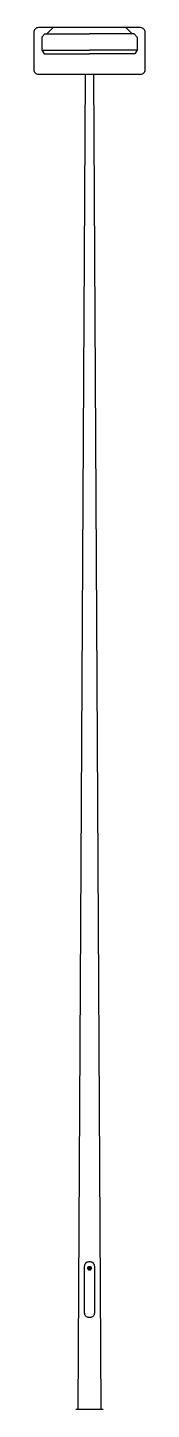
# Model space of a CAD drawing. Extents: x -0.6 to 0.6, y 0 to 15.
import ezdxf

# ---------------------------------------------------------------- set-up
doc = ezdxf.new("R2010")
doc.units = 0
doc.header["$LTSCALE"] = 0.0006
doc.header["$MEASUREMENT"] = 0
doc.layers.get('0').update_dxf_attribs({"linetype": 'CONTINUOUS'})

msp = doc.modelspace()

# ---------------------------------------------------------------- linework, layer by layer
for points in [[(-0.608, 14.949), (-0.608, 14.544, 0.414214), (-0.557, 14.494), (0.557, 14.494, 0.414214), (0.607, 14.544), (0.607, 14.949, 0.414214), (0.557, 15), (-0.557, 15, 0.414214)], [(0.057, 1.05), (0.057, 1.55, 0.414214), (0.007, 1.6), (-0.007, 1.6, 0.414214), (-0.057, 1.55), (-0.057, 1.05, 0.414214), (-0.007, 1), (0.007, 1, 0.414214)]]:
    msp.add_lwpolyline(points, format="xyb", close=True)
for points in [[(-0.464, 14.931), (-0.396, 15)], [(0.464, 14.931), (0.396, 15)], [(-0.52, 14.898), (-0.486, 14.931)], [(-0.52, 14.898), (-0.52, 14.754)], [(-0.486, 14.931), (0, 14.931)], [(0.486, 14.931), (0, 14.931)], [(0.52, 14.898), (0.486, 14.931)], [(0.52, 14.898), (0.52, 14.754)], [(-0.52, 14.754), (0, 14.754)], [(-0.52, 14.754), (-0.493, 14.715)], [(-0.493, 14.715), (0, 14.715)], [(0.52, 14.754), (0, 14.754)], [(0.493, 14.715), (0, 14.715)], [(0.52, 14.754), (0.493, 14.715)], [(-0.125, 0), (-0.043, 14.494)], [(0.043, 14.494), (0.125, 0)], [(0.15, 0), (-0.15, 0)]]:
    msp.add_lwpolyline(points)
msp.add_lwpolyline([(0, 1.544), (0.011, 1.525), (-0.011, 1.525)], close=True)
msp.add_circle((0, 1.532), 0.0207)

doc.saveas('drawing.dxf')
